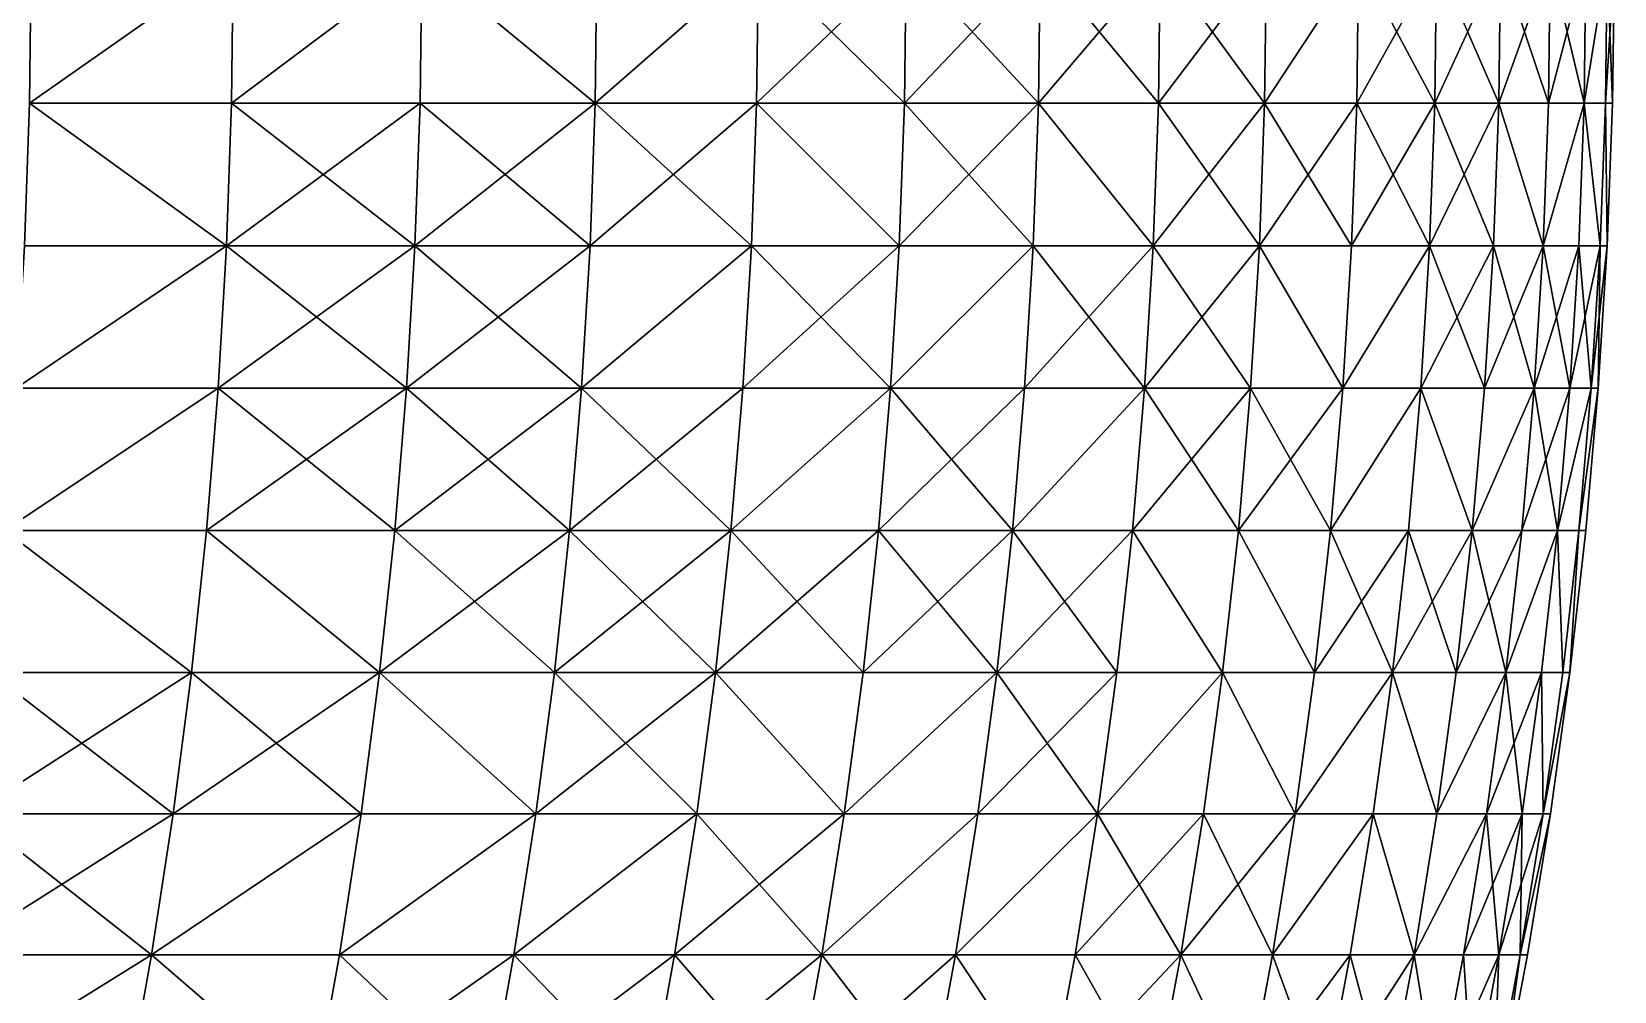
# Model space of a CAD drawing. Header units: millimetres. Extents: x -3250 to 8000, y -3250 to 3250.
# Drawn here: x 7778.9 to 8000, y -144 to -10 of the extents above; entities that cross this region are included whole.
import ezdxf

# ---------------------------------------------------------------- set-up
doc = ezdxf.new("R2010")
doc.units = ezdxf.units.MM
doc.header["$MEASUREMENT"] = 0
doc.layers.add('MESH_3D', color=2, linetype='CONTINUOUS')

msp = doc.modelspace()

# ---------------------------------------------------------------- linework, layer by layer
at = {"layer": 'MESH_3D'}
for points in [[(7778.56, -19.94, 2431), (7807.02, 0, 2505.54), (7806.78, -19.94, 2505.62)], [(7778.56, -19.94, 2431), (7778.8, 0, 2430.91), (7807.02, 0, 2505.54)], [(7807.02, 0, 24194.46), (7778.56, -19.94, 24269), (7806.78, -19.94, 24194.38)], [(7807.02, 0, 24194.46), (7778.8, 0, 24269.09), (7778.56, -19.94, 24269)], [(7806.78, -19.94, 2505.62), (7807.02, 0, 2505.54), (7833.37, 0, 2580.84)], [(7806.78, -19.94, 2505.62), (7833.37, 0, 2580.84), (7833.13, -19.94, 2580.92)], [(7833.37, 0, 24119.16), (7807.02, 0, 24194.46), (7806.78, -19.94, 24194.38)], [(7833.37, 0, 24119.16), (7806.78, -19.94, 24194.38), (7833.13, -19.94, 24119.08)], [(7833.13, -19.94, 2580.92), (7833.37, 0, 2580.84), (7857.6, -19.94, 2656.86)], [(7857.6, -19.94, 24043.14), (7833.37, 0, 24119.16), (7833.13, -19.94, 24119.08)], [(7857.6, -19.94, 2656.86), (7833.37, 0, 2580.84), (7857.83, 0, 2656.78)], [(7857.83, 0, 24043.22), (7833.37, 0, 24119.16), (7857.6, -19.94, 24043.14)], [(7857.6, -19.94, 2656.86), (7857.83, 0, 2656.78), (7880.4, 0, 2733.31)], [(7857.6, -19.94, 2656.86), (7880.4, 0, 2733.31), (7880.16, -19.94, 2733.38)], [(7880.4, 0, 23966.69), (7857.83, 0, 24043.22), (7857.6, -19.94, 24043.14)], [(7880.4, 0, 23966.69), (7857.6, -19.94, 24043.14), (7880.16, -19.94, 23966.62)], [(7880.16, -19.94, 2733.38), (7880.4, 0, 2733.31), (7901.05, 0, 2810.38)], [(7880.16, -19.94, 2733.38), (7901.05, 0, 2810.38), (7900.81, -19.94, 2810.44)], [(7900.81, -19.94, 23889.56), (7880.4, 0, 23966.69), (7880.16, -19.94, 23966.62)], [(7901.05, 0, 23889.62), (7880.4, 0, 23966.69), (7900.81, -19.94, 23889.56)], [(7900.81, -19.94, 2810.44), (7901.05, 0, 2810.38), (7919.53, -19.94, 2887.99)], [(7919.77, 0, 23812.07), (7900.81, -19.94, 23889.56), (7919.53, -19.94, 23812.01)], [(7919.77, 0, 23812.07), (7901.05, 0, 23889.62), (7900.81, -19.94, 23889.56)], [(7919.53, -19.94, 2887.99), (7901.05, 0, 2810.38), (7919.77, 0, 2887.93)], [(7919.53, -19.94, 2887.99), (7919.77, 0, 2887.93), (7936.31, -19.94, 2965.98)], [(7936.55, 0, 23734.07), (7919.77, 0, 23812.07), (7919.53, -19.94, 23812.01)], [(7936.55, 0, 23734.07), (7919.53, -19.94, 23812.01), (7936.31, -19.94, 23734.02)], [(7936.31, -19.94, 2965.98), (7919.77, 0, 2887.93), (7936.55, 0, 2965.93)], [(7936.31, -19.94, 2965.98), (7936.55, 0, 2965.93), (7951.14, -19.94, 3044.37)], [(7951.38, 0, 23655.67), (7936.55, 0, 23734.07), (7936.31, -19.94, 23734.02)], [(7951.38, 0, 23655.67), (7936.31, -19.94, 23734.02), (7951.14, -19.94, 23655.63)], [(7951.14, -19.94, 3044.37), (7936.55, 0, 2965.93), (7951.38, 0, 3044.33)], [(7951.14, -19.94, 3044.37), (7951.38, 0, 3044.33), (7964.26, 0, 3123.06)], [(7951.14, -19.94, 3044.37), (7964.26, 0, 3123.06), (7964.01, -19.94, 3123.1)], [(7964.26, 0, 23576.94), (7951.38, 0, 23655.67), (7951.14, -19.94, 23655.63)], [(7964.26, 0, 23576.94), (7951.14, -19.94, 23655.63), (7964.01, -19.94, 23576.9)], [(7964.01, -19.94, 3123.1), (7964.26, 0, 3123.06), (7974.92, -19.94, 3202.13)], [(7975.17, 0, 23497.9), (7964.01, -19.94, 23576.9), (7974.92, -19.94, 23497.87)], [(7975.17, 0, 23497.9), (7964.26, 0, 23576.94), (7964.01, -19.94, 23576.9)], [(7974.92, -19.94, 3202.13), (7964.26, 0, 3123.06), (7975.17, 0, 3202.1)], [(7974.92, -19.94, 3202.13), (7975.17, 0, 3202.1), (7984.1, 0, 3281.38)], [(7974.92, -19.94, 3202.13), (7984.1, 0, 3281.38), (7983.85, -19.94, 3281.41)], [(7983.85, -19.94, 23418.59), (7975.17, 0, 23497.9), (7974.92, -19.94, 23497.87)], [(7984.1, 0, 23418.62), (7975.17, 0, 23497.9), (7983.85, -19.94, 23418.59)], [(7983.85, -19.94, 3281.41), (7984.1, 0, 3281.38), (7990.8, -19.94, 3360.88)], [(7991.05, 0, 23339.14), (7983.85, -19.94, 23418.59), (7990.8, -19.94, 23339.12)], [(7991.05, 0, 23339.14), (7984.1, 0, 23418.62), (7983.85, -19.94, 23418.59)], [(7990.8, -19.94, 3360.88), (7984.1, 0, 3281.38), (7991.05, 0, 3360.86)], [(7990.8, -19.94, 3360.88), (7991.05, 0, 3360.86), (7995.77, -19.94, 3440.51)], [(7996.02, 0, 23259.51), (7990.8, -19.94, 23339.12), (7995.77, -19.94, 23259.49)], [(7996.02, 0, 23259.51), (7991.05, 0, 23339.14), (7990.8, -19.94, 23339.12)], [(7995.77, -19.94, 3440.51), (7991.05, 0, 3360.86), (7996.02, 0, 3440.49)], [(7995.77, -19.94, 3440.51), (7996.02, 0, 3440.49), (7999.01, 0, 3520.22)], [(7995.77, -19.94, 3440.51), (7999.01, 0, 3520.22), (7998.76, -19.94, 3520.23)], [(7999.01, 0, 23179.78), (7996.02, 0, 23259.51), (7995.77, -19.94, 23259.49)], [(7999.01, 0, 23179.78), (7995.77, -19.94, 23259.49), (7998.76, -19.94, 23179.77)], [(7998.76, -19.94, 3520.23), (7999.01, 0, 3520.22), (8000, 0, 3600)], [(7999.01, 0, 23179.78), (7998.76, -19.94, 23179.77), (7999.75, -19.94, 23100)], [(7999.01, 0, 23179.78), (7999.75, -19.94, 23100), (8000, 0, 23100)], [(7998.76, -19.94, 3520.23), (8000, 0, 3600), (7999.75, -19.94, 3600)], [(8000, 0, 23100), (7999.75, -19.94, 23100), (7999.75, -19.94, 3600)], [(8000, 0, 23100), (7999.75, -19.94, 3600), (8000, 0, 3600)], [(7778.56, -19.94, 2431), (7806.08, -39.88, 2505.88), (7777.87, -39.88, 2431.27)], [(7806.08, -39.88, 24194.12), (7778.56, -19.94, 24269), (7777.87, -39.88, 24268.73)], [(7778.56, -19.94, 2431), (7806.78, -19.94, 2505.62), (7806.08, -39.88, 2505.88)], [(7806.78, -19.94, 24194.38), (7778.56, -19.94, 24269), (7806.08, -39.88, 24194.12)], [(7806.78, -19.94, 2505.62), (7832.42, -39.88, 2581.16), (7806.08, -39.88, 2505.88)], [(7833.13, -19.94, 24119.08), (7806.78, -19.94, 24194.38), (7806.08, -39.88, 24194.12)], [(7833.13, -19.94, 24119.08), (7806.08, -39.88, 24194.12), (7832.42, -39.88, 24118.84)], [(7806.78, -19.94, 2505.62), (7833.13, -19.94, 2580.92), (7832.42, -39.88, 2581.16)], [(7832.42, -39.88, 2581.16), (7857.6, -19.94, 2656.86), (7856.88, -39.88, 2657.08)], [(7833.13, -19.94, 2580.92), (7857.6, -19.94, 2656.86), (7832.42, -39.88, 2581.16)], [(7856.88, -39.88, 24042.92), (7833.13, -19.94, 24119.08), (7832.42, -39.88, 24118.84)], [(7857.6, -19.94, 24043.14), (7833.13, -19.94, 24119.08), (7856.88, -39.88, 24042.92)], [(7857.6, -19.94, 2656.86), (7879.44, -39.88, 2733.58), (7856.88, -39.88, 2657.08)], [(7880.16, -19.94, 23966.62), (7857.6, -19.94, 24043.14), (7856.88, -39.88, 24042.92)], [(7880.16, -19.94, 23966.62), (7856.88, -39.88, 24042.92), (7879.44, -39.88, 23966.42)], [(7857.6, -19.94, 2656.86), (7880.16, -19.94, 2733.38), (7879.44, -39.88, 2733.58)], [(7880.16, -19.94, 2733.38), (7900.08, -39.88, 2810.62), (7879.44, -39.88, 2733.58)], [(7900.08, -39.88, 23889.38), (7880.16, -19.94, 23966.62), (7879.44, -39.88, 23966.42)], [(7880.16, -19.94, 2733.38), (7900.81, -19.94, 2810.44), (7900.08, -39.88, 2810.62)], [(7900.81, -19.94, 23889.56), (7880.16, -19.94, 23966.62), (7900.08, -39.88, 23889.38)], [(7900.81, -19.94, 2810.44), (7918.8, -39.88, 2888.15), (7900.08, -39.88, 2810.62)], [(7919.53, -19.94, 23812.01), (7900.81, -19.94, 23889.56), (7900.08, -39.88, 23889.38)], [(7919.53, -19.94, 23812.01), (7900.08, -39.88, 23889.38), (7918.8, -39.88, 23811.85)], [(7900.81, -19.94, 2810.44), (7919.53, -19.94, 2887.99), (7918.8, -39.88, 2888.15)], [(7919.53, -19.94, 2887.99), (7935.58, -39.88, 2966.13), (7918.8, -39.88, 2888.15)], [(7935.58, -39.88, 23733.87), (7919.53, -19.94, 23812.01), (7918.8, -39.88, 23811.85)], [(7919.53, -19.94, 2887.99), (7936.31, -19.94, 2965.98), (7935.58, -39.88, 2966.13)], [(7936.31, -19.94, 23734.02), (7919.53, -19.94, 23812.01), (7935.58, -39.88, 23733.87)], [(7936.31, -19.94, 2965.98), (7950.41, -39.88, 3044.5), (7935.58, -39.88, 2966.13)], [(7951.14, -19.94, 23655.63), (7935.58, -39.88, 23733.87), (7950.41, -39.88, 23655.5)], [(7951.14, -19.94, 23655.63), (7936.31, -19.94, 23734.02), (7935.58, -39.88, 23733.87)], [(7936.31, -19.94, 2965.98), (7951.14, -19.94, 3044.37), (7950.41, -39.88, 3044.5)], [(7951.14, -19.94, 3044.37), (7963.28, -39.88, 3123.21), (7950.41, -39.88, 3044.5)], [(7964.01, -19.94, 23576.9), (7950.41, -39.88, 23655.5), (7963.28, -39.88, 23576.79)], [(7964.01, -19.94, 23576.9), (7951.14, -19.94, 23655.63), (7950.41, -39.88, 23655.5)], [(7951.14, -19.94, 3044.37), (7964.01, -19.94, 3123.1), (7963.28, -39.88, 3123.21)], [(7964.01, -19.94, 3123.1), (7974.18, -39.88, 3202.22), (7963.28, -39.88, 3123.21)], [(7974.92, -19.94, 23497.87), (7964.01, -19.94, 23576.9), (7963.28, -39.88, 23576.79)], [(7974.92, -19.94, 23497.87), (7963.28, -39.88, 23576.79), (7974.18, -39.88, 23497.78)], [(7964.01, -19.94, 3123.1), (7974.92, -19.94, 3202.13), (7974.18, -39.88, 3202.22)], [(7974.92, -19.94, 3202.13), (7983.11, -39.88, 3281.48), (7974.18, -39.88, 3202.22)], [(7983.85, -19.94, 23418.59), (7974.92, -19.94, 23497.87), (7974.18, -39.88, 23497.78)], [(7983.85, -19.94, 23418.59), (7974.18, -39.88, 23497.78), (7983.11, -39.88, 23418.52)], [(7974.92, -19.94, 3202.13), (7983.85, -19.94, 3281.41), (7983.11, -39.88, 3281.48)], [(7983.85, -19.94, 3281.41), (7990.06, -39.88, 3360.94), (7983.11, -39.88, 3281.48)], [(7990.06, -39.88, 23339.06), (7983.85, -19.94, 23418.59), (7983.11, -39.88, 23418.52)], [(7983.85, -19.94, 3281.41), (7990.8, -19.94, 3360.88), (7990.06, -39.88, 3360.94)], [(7990.8, -19.94, 23339.12), (7983.85, -19.94, 23418.59), (7990.06, -39.88, 23339.06)], [(7990.06, -39.88, 3360.94), (7995.77, -19.94, 3440.51), (7995.03, -39.88, 3440.54)], [(7990.8, -19.94, 3360.88), (7995.77, -19.94, 3440.51), (7990.06, -39.88, 3360.94)], [(7995.77, -19.94, 23259.49), (7990.06, -39.88, 23339.06), (7995.03, -39.88, 23259.46)], [(7995.77, -19.94, 23259.49), (7990.8, -19.94, 23339.12), (7990.06, -39.88, 23339.06)], [(7995.77, -19.94, 3440.51), (7998.01, -39.88, 3520.25), (7995.03, -39.88, 3440.54)], [(7998.01, -39.88, 23179.75), (7995.77, -19.94, 23259.49), (7995.03, -39.88, 23259.46)], [(7995.77, -19.94, 3440.51), (7998.76, -19.94, 3520.23), (7998.01, -39.88, 3520.25)], [(7998.76, -19.94, 23179.77), (7995.77, -19.94, 23259.49), (7998.01, -39.88, 23179.75)], [(7998.76, -19.94, 3520.23), (7999.01, -39.88, 3600), (7998.01, -39.88, 3520.25)], [(7998.76, -19.94, 23179.77), (7998.01, -39.88, 23179.75), (7999.01, -39.88, 23100)], [(7998.76, -19.94, 3520.23), (7999.75, -19.94, 3600), (7999.01, -39.88, 3600)], [(7998.76, -19.94, 23179.77), (7999.01, -39.88, 23100), (7999.75, -19.94, 23100)], [(7999.75, -19.94, 23100), (7999.01, -39.88, 23100), (7999.01, -39.88, 3600)], [(7999.75, -19.94, 23100), (7999.01, -39.88, 3600), (7999.75, -19.94, 3600)], [(7776.71, -59.78, 2431.73), (7806.08, -39.88, 2505.88), (7804.91, -59.78, 2506.3)], [(7777.87, -39.88, 2431.27), (7806.08, -39.88, 2505.88), (7776.71, -59.78, 2431.73)], [(7806.08, -39.88, 24194.12), (7777.87, -39.88, 24268.73), (7776.71, -59.78, 24268.27)], [(7806.08, -39.88, 24194.12), (7776.71, -59.78, 24268.27), (7804.91, -59.78, 24193.7)], [(7806.08, -39.88, 2505.88), (7831.25, -59.78, 2581.56), (7804.91, -59.78, 2506.3)], [(7832.42, -39.88, 24118.84), (7804.91, -59.78, 24193.7), (7831.25, -59.78, 24118.44)], [(7832.42, -39.88, 24118.84), (7806.08, -39.88, 24194.12), (7804.91, -59.78, 24193.7)], [(7806.08, -39.88, 2505.88), (7832.42, -39.88, 2581.16), (7831.25, -59.78, 2581.56)], [(7832.42, -39.88, 2581.16), (7855.7, -59.78, 2657.44), (7831.25, -59.78, 2581.56)], [(7856.88, -39.88, 24042.92), (7832.42, -39.88, 24118.84), (7831.25, -59.78, 24118.44)], [(7856.88, -39.88, 24042.92), (7831.25, -59.78, 24118.44), (7855.7, -59.78, 24042.56)], [(7832.42, -39.88, 2581.16), (7856.88, -39.88, 2657.08), (7855.7, -59.78, 2657.44)], [(7855.7, -59.78, 2657.44), (7879.44, -39.88, 2733.58), (7878.24, -59.78, 2733.92)], [(7856.88, -39.88, 2657.08), (7879.44, -39.88, 2733.58), (7855.7, -59.78, 2657.44)], [(7879.44, -39.88, 23966.42), (7855.7, -59.78, 24042.56), (7878.24, -59.78, 23966.08)], [(7879.44, -39.88, 23966.42), (7856.88, -39.88, 24042.92), (7855.7, -59.78, 24042.56)], [(7879.44, -39.88, 2733.58), (7898.88, -59.78, 2810.93), (7878.24, -59.78, 2733.92)], [(7900.08, -39.88, 23889.38), (7878.24, -59.78, 23966.08), (7898.88, -59.78, 23889.07)], [(7900.08, -39.88, 23889.38), (7879.44, -39.88, 23966.42), (7878.24, -59.78, 23966.08)], [(7879.44, -39.88, 2733.58), (7900.08, -39.88, 2810.62), (7898.88, -59.78, 2810.93)], [(7898.88, -59.78, 2810.93), (7918.8, -39.88, 2888.15), (7917.59, -59.78, 2888.43)], [(7900.08, -39.88, 2810.62), (7918.8, -39.88, 2888.15), (7898.88, -59.78, 2810.93)], [(7918.8, -39.88, 23811.85), (7900.08, -39.88, 23889.38), (7898.88, -59.78, 23889.07)], [(7918.8, -39.88, 23811.85), (7898.88, -59.78, 23889.07), (7917.59, -59.78, 23811.57)], [(7917.59, -59.78, 2888.43), (7935.58, -39.88, 2966.13), (7934.36, -59.78, 2966.38)], [(7918.8, -39.88, 2888.15), (7935.58, -39.88, 2966.13), (7917.59, -59.78, 2888.43)], [(7934.36, -59.78, 23733.62), (7918.8, -39.88, 23811.85), (7917.59, -59.78, 23811.57)], [(7935.58, -39.88, 23733.87), (7918.8, -39.88, 23811.85), (7934.36, -59.78, 23733.62)], [(7934.36, -59.78, 2966.38), (7950.41, -39.88, 3044.5), (7949.18, -59.78, 3044.71)], [(7935.58, -39.88, 2966.13), (7950.41, -39.88, 3044.5), (7934.36, -59.78, 2966.38)], [(7949.18, -59.78, 23655.29), (7935.58, -39.88, 23733.87), (7934.36, -59.78, 23733.62)], [(7950.41, -39.88, 23655.5), (7935.58, -39.88, 23733.87), (7949.18, -59.78, 23655.29)], [(7950.41, -39.88, 3044.5), (7962.05, -59.78, 3123.4), (7949.18, -59.78, 3044.71)], [(7962.05, -59.78, 23576.6), (7950.41, -39.88, 23655.5), (7949.18, -59.78, 23655.29)], [(7950.41, -39.88, 3044.5), (7963.28, -39.88, 3123.21), (7962.05, -59.78, 3123.4)], [(7963.28, -39.88, 23576.79), (7950.41, -39.88, 23655.5), (7962.05, -59.78, 23576.6)], [(7962.05, -59.78, 3123.4), (7974.18, -39.88, 3202.22), (7972.95, -59.78, 3202.38)], [(7963.28, -39.88, 3123.21), (7974.18, -39.88, 3202.22), (7962.05, -59.78, 3123.4)], [(7974.18, -39.88, 23497.78), (7963.28, -39.88, 23576.79), (7962.05, -59.78, 23576.6)], [(7974.18, -39.88, 23497.78), (7962.05, -59.78, 23576.6), (7972.95, -59.78, 23497.62)], [(7974.18, -39.88, 3202.22), (7981.87, -59.78, 3281.61), (7972.95, -59.78, 3202.38)], [(7983.11, -39.88, 23418.52), (7972.95, -59.78, 23497.62), (7981.87, -59.78, 23418.39)], [(7983.11, -39.88, 23418.52), (7974.18, -39.88, 23497.78), (7972.95, -59.78, 23497.62)], [(7974.18, -39.88, 3202.22), (7983.11, -39.88, 3281.48), (7981.87, -59.78, 3281.61)], [(7981.87, -59.78, 3281.61), (7990.06, -39.88, 3360.94), (7988.82, -59.78, 3361.03)], [(7983.11, -39.88, 3281.48), (7990.06, -39.88, 3360.94), (7981.87, -59.78, 3281.61)], [(7988.82, -59.78, 23338.97), (7983.11, -39.88, 23418.52), (7981.87, -59.78, 23418.39)], [(7990.06, -39.88, 23339.06), (7983.11, -39.88, 23418.52), (7988.82, -59.78, 23338.97)], [(7990.06, -39.88, 3360.94), (7993.79, -59.78, 3440.6), (7988.82, -59.78, 3361.03)], [(7995.03, -39.88, 23259.46), (7988.82, -59.78, 23338.97), (7993.79, -59.78, 23259.4)], [(7995.03, -39.88, 23259.46), (7990.06, -39.88, 23339.06), (7988.82, -59.78, 23338.97)], [(7990.06, -39.88, 3360.94), (7995.03, -39.88, 3440.54), (7993.79, -59.78, 3440.6)], [(7995.03, -39.88, 3440.54), (7996.77, -59.78, 3520.28), (7993.79, -59.78, 3440.6)], [(7998.01, -39.88, 23179.75), (7995.03, -39.88, 23259.46), (7993.79, -59.78, 23259.4)], [(7998.01, -39.88, 23179.75), (7993.79, -59.78, 23259.4), (7996.77, -59.78, 23179.72)], [(7995.03, -39.88, 3440.54), (7998.01, -39.88, 3520.25), (7996.77, -59.78, 3520.28)], [(7996.77, -59.78, 3520.28), (7999.01, -39.88, 3600), (7997.76, -59.78, 3600)], [(7998.01, -39.88, 3520.25), (7999.01, -39.88, 3600), (7996.77, -59.78, 3520.28)], [(7998.01, -39.88, 23179.75), (7996.77, -59.78, 23179.72), (7997.76, -59.78, 23100)], [(7999.01, -39.88, 23100), (7997.76, -59.78, 3600), (7999.01, -39.88, 3600)], [(7999.01, -39.88, 23100), (7997.76, -59.78, 23100), (7997.76, -59.78, 3600)], [(7998.01, -39.88, 23179.75), (7997.76, -59.78, 23100), (7999.01, -39.88, 23100)], [(7775.1, -79.65, 2432.36), (7804.91, -59.78, 2506.3), (7803.28, -79.65, 2506.9)], [(7776.71, -59.78, 2431.73), (7804.91, -59.78, 2506.3), (7775.1, -79.65, 2432.36)], [(7804.91, -59.78, 24193.7), (7776.71, -59.78, 24268.27), (7775.1, -79.65, 24267.64)], [(7804.91, -59.78, 24193.7), (7775.1, -79.65, 24267.64), (7803.28, -79.65, 24193.1)], [(7804.91, -59.78, 2506.3), (7829.6, -79.65, 2582.11), (7803.28, -79.65, 2506.9)], [(7831.25, -59.78, 24118.44), (7804.91, -59.78, 24193.7), (7803.28, -79.65, 24193.1)], [(7831.25, -59.78, 24118.44), (7803.28, -79.65, 24193.1), (7829.6, -79.65, 24117.89)], [(7804.91, -59.78, 2506.3), (7831.25, -59.78, 2581.56), (7829.6, -79.65, 2582.11)], [(7829.6, -79.65, 2582.11), (7855.7, -59.78, 2657.44), (7854.03, -79.65, 2657.96)], [(7831.25, -59.78, 2581.56), (7855.7, -59.78, 2657.44), (7829.6, -79.65, 2582.11)], [(7854.03, -79.65, 24042.04), (7831.25, -59.78, 24118.44), (7829.6, -79.65, 24117.89)], [(7855.7, -59.78, 24042.56), (7831.25, -59.78, 24118.44), (7854.03, -79.65, 24042.04)], [(7855.7, -59.78, 2657.44), (7876.57, -79.65, 2734.39), (7854.03, -79.65, 2657.96)], [(7878.24, -59.78, 23966.08), (7854.03, -79.65, 24042.04), (7876.57, -79.65, 23965.61)], [(7878.24, -59.78, 23966.08), (7855.7, -59.78, 24042.56), (7854.03, -79.65, 24042.04)], [(7855.7, -59.78, 2657.44), (7878.24, -59.78, 2733.92), (7876.57, -79.65, 2734.39)], [(7876.57, -79.65, 2734.39), (7898.88, -59.78, 2810.93), (7897.19, -79.65, 2811.36)], [(7878.24, -59.78, 2733.92), (7898.88, -59.78, 2810.93), (7876.57, -79.65, 2734.39)], [(7898.88, -59.78, 23889.07), (7876.57, -79.65, 23965.61), (7897.19, -79.65, 23888.64)], [(7898.88, -59.78, 23889.07), (7878.24, -59.78, 23966.08), (7876.57, -79.65, 23965.61)], [(7898.88, -59.78, 2810.93), (7915.89, -79.65, 2888.82), (7897.19, -79.65, 2811.36)], [(7917.59, -59.78, 23811.57), (7897.19, -79.65, 23888.64), (7915.89, -79.65, 23811.18)], [(7917.59, -59.78, 23811.57), (7898.88, -59.78, 23889.07), (7897.19, -79.65, 23888.64)], [(7898.88, -59.78, 2810.93), (7917.59, -59.78, 2888.43), (7915.89, -79.65, 2888.82)], [(7915.89, -79.65, 2888.82), (7934.36, -59.78, 2966.38), (7932.66, -79.65, 2966.72)], [(7917.59, -59.78, 2888.43), (7934.36, -59.78, 2966.38), (7915.89, -79.65, 2888.82)], [(7934.36, -59.78, 23733.62), (7915.89, -79.65, 23811.18), (7932.66, -79.65, 23733.28)], [(7934.36, -59.78, 23733.62), (7917.59, -59.78, 23811.57), (7915.89, -79.65, 23811.18)], [(7934.36, -59.78, 2966.38), (7947.47, -79.65, 3045.02), (7932.66, -79.65, 2966.72)], [(7949.18, -59.78, 23655.29), (7934.36, -59.78, 23733.62), (7932.66, -79.65, 23733.28)], [(7949.18, -59.78, 23655.29), (7932.66, -79.65, 23733.28), (7947.47, -79.65, 23654.98)], [(7934.36, -59.78, 2966.38), (7949.18, -59.78, 3044.71), (7947.47, -79.65, 3045.02)], [(7949.18, -59.78, 3044.71), (7960.33, -79.65, 3123.66), (7947.47, -79.65, 3045.02)], [(7962.05, -59.78, 23576.6), (7947.47, -79.65, 23654.98), (7960.33, -79.65, 23576.34)], [(7962.05, -59.78, 23576.6), (7949.18, -59.78, 23655.29), (7947.47, -79.65, 23654.98)], [(7949.18, -59.78, 3044.71), (7962.05, -59.78, 3123.4), (7960.33, -79.65, 3123.66)], [(7960.33, -79.65, 3123.66), (7972.95, -59.78, 3202.38), (7971.22, -79.65, 3202.59)], [(7962.05, -59.78, 3123.4), (7972.95, -59.78, 3202.38), (7960.33, -79.65, 3123.66)], [(7972.95, -59.78, 23497.62), (7962.05, -59.78, 23576.6), (7960.33, -79.65, 23576.34)], [(7972.95, -59.78, 23497.62), (7960.33, -79.65, 23576.34), (7971.22, -79.65, 23497.41)], [(7972.95, -59.78, 3202.38), (7980.14, -79.65, 3281.78), (7971.22, -79.65, 3202.59)], [(7980.14, -79.65, 23418.22), (7972.95, -59.78, 23497.62), (7971.22, -79.65, 23497.41)], [(7972.95, -59.78, 3202.38), (7981.87, -59.78, 3281.61), (7980.14, -79.65, 3281.78)], [(7981.87, -59.78, 23418.39), (7972.95, -59.78, 23497.62), (7980.14, -79.65, 23418.22)], [(7980.14, -79.65, 3281.78), (7988.82, -59.78, 3361.03), (7987.09, -79.65, 3361.16)], [(7981.87, -59.78, 3281.61), (7988.82, -59.78, 3361.03), (7980.14, -79.65, 3281.78)], [(7988.82, -59.78, 23338.97), (7981.87, -59.78, 23418.39), (7980.14, -79.65, 23418.22)], [(7988.82, -59.78, 23338.97), (7980.14, -79.65, 23418.22), (7987.09, -79.65, 23338.84)], [(7988.82, -59.78, 3361.03), (7992.05, -79.65, 3440.69), (7987.09, -79.65, 3361.16)], [(7993.79, -59.78, 23259.4), (7987.09, -79.65, 23338.84), (7992.05, -79.65, 23259.31)], [(7993.79, -59.78, 23259.4), (7988.82, -59.78, 23338.97), (7987.09, -79.65, 23338.84)], [(7988.82, -59.78, 3361.03), (7993.79, -59.78, 3440.6), (7992.05, -79.65, 3440.69)], [(7992.05, -79.65, 3440.69), (7996.77, -59.78, 3520.28), (7995.03, -79.65, 3520.32)], [(7993.79, -59.78, 3440.6), (7996.77, -59.78, 3520.28), (7992.05, -79.65, 3440.69)], [(7996.77, -59.78, 23179.72), (7992.05, -79.65, 23259.31), (7995.03, -79.65, 23179.68)], [(7996.77, -59.78, 23179.72), (7993.79, -59.78, 23259.4), (7992.05, -79.65, 23259.31)], [(7995.03, -79.65, 3520.32), (7997.76, -59.78, 3600), (7996.02, -79.65, 3600)], [(7996.77, -59.78, 3520.28), (7997.76, -59.78, 3600), (7995.03, -79.65, 3520.32)], [(7995.03, -79.65, 23179.68), (7996.02, -79.65, 23100), (7997.76, -59.78, 23100)], [(7996.77, -59.78, 23179.72), (7995.03, -79.65, 23179.68), (7997.76, -59.78, 23100)], [(7997.76, -59.78, 23100), (7996.02, -79.65, 3600), (7997.76, -59.78, 3600)], [(7997.76, -59.78, 23100), (7996.02, -79.65, 23100), (7996.02, -79.65, 3600)], [(7775.1, -79.65, 2432.36), (7801.18, -99.47, 2507.66), (7773.02, -99.47, 2433.18)], [(7801.18, -99.47, 24192.34), (7775.1, -79.65, 24267.64), (7773.02, -99.47, 24266.82)], [(7775.1, -79.65, 2432.36), (7803.28, -79.65, 2506.9), (7801.18, -99.47, 2507.66)], [(7803.28, -79.65, 24193.1), (7775.1, -79.65, 24267.64), (7801.18, -99.47, 24192.34)], [(7803.28, -79.65, 2506.9), (7827.48, -99.47, 2582.82), (7801.18, -99.47, 2507.66)], [(7827.48, -99.47, 24117.18), (7803.28, -79.65, 24193.1), (7801.18, -99.47, 24192.34)], [(7803.28, -79.65, 2506.9), (7829.6, -79.65, 2582.11), (7827.48, -99.47, 2582.82)], [(7829.6, -79.65, 24117.89), (7803.28, -79.65, 24193.1), (7827.48, -99.47, 24117.18)], [(7829.6, -79.65, 2582.11), (7851.9, -99.47, 2658.61), (7827.48, -99.47, 2582.82)], [(7854.03, -79.65, 24042.04), (7827.48, -99.47, 24117.18), (7851.9, -99.47, 24041.39)], [(7854.03, -79.65, 24042.04), (7829.6, -79.65, 24117.89), (7827.48, -99.47, 24117.18)], [(7829.6, -79.65, 2582.11), (7854.03, -79.65, 2657.96), (7851.9, -99.47, 2658.61)], [(7854.03, -79.65, 2657.96), (7874.42, -99.47, 2734.99), (7851.9, -99.47, 2658.61)], [(7876.57, -79.65, 23965.61), (7854.03, -79.65, 24042.04), (7851.9, -99.47, 24041.39)], [(7876.57, -79.65, 23965.61), (7851.9, -99.47, 24041.39), (7874.42, -99.47, 23965.01)], [(7854.03, -79.65, 2657.96), (7876.57, -79.65, 2734.39), (7874.42, -99.47, 2734.99)], [(7876.57, -79.65, 2734.39), (7895.03, -99.47, 2811.91), (7874.42, -99.47, 2734.99)], [(7897.19, -79.65, 23888.64), (7876.57, -79.65, 23965.61), (7874.42, -99.47, 23965.01)], [(7897.19, -79.65, 23888.64), (7874.42, -99.47, 23965.01), (7895.03, -99.47, 23888.09)], [(7876.57, -79.65, 2734.39), (7897.19, -79.65, 2811.36), (7895.03, -99.47, 2811.91)], [(7897.19, -79.65, 2811.36), (7913.72, -99.47, 2889.31), (7895.03, -99.47, 2811.91)], [(7915.89, -79.65, 23811.18), (7895.03, -99.47, 23888.09), (7913.72, -99.47, 23810.69)], [(7915.89, -79.65, 23811.18), (7897.19, -79.65, 23888.64), (7895.03, -99.47, 23888.09)], [(7897.19, -79.65, 2811.36), (7915.89, -79.65, 2888.82), (7913.72, -99.47, 2889.31)], [(7915.89, -79.65, 2888.82), (7930.47, -99.47, 2967.16), (7913.72, -99.47, 2889.31)], [(7932.66, -79.65, 23733.28), (7915.89, -79.65, 23811.18), (7913.72, -99.47, 23810.69)], [(7932.66, -79.65, 23733.28), (7913.72, -99.47, 23810.69), (7930.47, -99.47, 23732.84)], [(7915.89, -79.65, 2888.82), (7932.66, -79.65, 2966.72), (7930.47, -99.47, 2967.16)], [(7932.66, -79.65, 2966.72), (7945.27, -99.47, 3045.4), (7930.47, -99.47, 2967.16)], [(7945.27, -99.47, 23654.6), (7932.66, -79.65, 23733.28), (7930.47, -99.47, 23732.84)], [(7932.66, -79.65, 2966.72), (7947.47, -79.65, 3045.02), (7945.27, -99.47, 3045.4)], [(7947.47, -79.65, 23654.98), (7932.66, -79.65, 23733.28), (7945.27, -99.47, 23654.6)], [(7947.47, -79.65, 3045.02), (7958.12, -99.47, 3123.99), (7945.27, -99.47, 3045.4)], [(7958.12, -99.47, 23576.01), (7947.47, -79.65, 23654.98), (7945.27, -99.47, 23654.6)], [(7947.47, -79.65, 3045.02), (7960.33, -79.65, 3123.66), (7958.12, -99.47, 3123.99)], [(7960.33, -79.65, 23576.34), (7947.47, -79.65, 23654.98), (7958.12, -99.47, 23576.01)], [(7960.33, -79.65, 3123.66), (7969.01, -99.47, 3202.87), (7958.12, -99.47, 3123.99)], [(7971.22, -79.65, 23497.41), (7960.33, -79.65, 23576.34), (7958.12, -99.47, 23576.01)], [(7971.22, -79.65, 23497.41), (7958.12, -99.47, 23576.01), (7969.01, -99.47, 23497.13)], [(7960.33, -79.65, 3123.66), (7971.22, -79.65, 3202.59), (7969.01, -99.47, 3202.87)], [(7971.22, -79.65, 3202.59), (7977.92, -99.47, 3282), (7969.01, -99.47, 3202.87)], [(7980.14, -79.65, 23418.22), (7969.01, -99.47, 23497.13), (7977.92, -99.47, 23418)], [(7980.14, -79.65, 23418.22), (7971.22, -79.65, 23497.41), (7969.01, -99.47, 23497.13)], [(7971.22, -79.65, 3202.59), (7980.14, -79.65, 3281.78), (7977.92, -99.47, 3282)], [(7980.14, -79.65, 3281.78), (7984.86, -99.47, 3361.33), (7977.92, -99.47, 3282)], [(7987.09, -79.65, 23338.84), (7980.14, -79.65, 23418.22), (7977.92, -99.47, 23418)], [(7987.09, -79.65, 23338.84), (7977.92, -99.47, 23418), (7984.86, -99.47, 23338.67)], [(7980.14, -79.65, 3281.78), (7987.09, -79.65, 3361.16), (7984.86, -99.47, 3361.33)], [(7984.86, -99.47, 3361.33), (7992.05, -79.65, 3440.69), (7989.82, -99.47, 3440.8)], [(7987.09, -79.65, 3361.16), (7992.05, -79.65, 3440.69), (7984.86, -99.47, 3361.33)], [(7992.05, -79.65, 23259.31), (7987.09, -79.65, 23338.84), (7984.86, -99.47, 23338.67)], [(7992.05, -79.65, 23259.31), (7984.86, -99.47, 23338.67), (7989.82, -99.47, 23259.2)], [(7992.05, -79.65, 3440.69), (7992.8, -99.47, 3520.38), (7989.82, -99.47, 3440.8)], [(7992.8, -99.47, 23179.62), (7992.05, -79.65, 23259.31), (7989.82, -99.47, 23259.2)], [(7992.05, -79.65, 3440.69), (7995.03, -79.65, 3520.32), (7992.8, -99.47, 3520.38)], [(7995.03, -79.65, 23179.68), (7992.05, -79.65, 23259.31), (7992.8, -99.47, 23179.62)], [(7995.03, -79.65, 3520.32), (7993.79, -99.47, 3600), (7992.8, -99.47, 3520.38)], [(7995.03, -79.65, 23179.68), (7992.8, -99.47, 23179.62), (7993.79, -99.47, 23100)], [(7995.03, -79.65, 3520.32), (7996.02, -79.65, 3600), (7993.79, -99.47, 3600)], [(7996.02, -79.65, 23100), (7993.79, -99.47, 3600), (7996.02, -79.65, 3600)], [(7996.02, -79.65, 23100), (7993.79, -99.47, 23100), (7993.79, -99.47, 3600)], [(7995.03, -79.65, 23179.68), (7993.79, -99.47, 23100), (7996.02, -79.65, 23100)], [(7773.02, -99.47, 2433.18), (7798.62, -119.23, 2508.59), (7770.48, -119.23, 2434.17)], [(7801.18, -99.47, 24192.34), (7770.48, -119.23, 24265.83), (7798.62, -119.23, 24191.41)], [(7801.18, -99.47, 24192.34), (7773.02, -99.47, 24266.82), (7770.48, -119.23, 24265.83)], [(7773.02, -99.47, 2433.18), (7801.18, -99.47, 2507.66), (7798.62, -119.23, 2508.59)], [(7801.18, -99.47, 2507.66), (7824.9, -119.23, 2583.69), (7798.62, -119.23, 2508.59)], [(7827.48, -99.47, 24117.18), (7801.18, -99.47, 24192.34), (7798.62, -119.23, 24191.41)], [(7827.48, -99.47, 24117.18), (7798.62, -119.23, 24191.41), (7824.9, -119.23, 24116.31)], [(7801.18, -99.47, 2507.66), (7827.48, -99.47, 2582.82), (7824.9, -119.23, 2583.69)], [(7827.48, -99.47, 2582.82), (7849.29, -119.23, 2659.42), (7824.9, -119.23, 2583.69)], [(7849.29, -119.23, 24040.58), (7827.48, -99.47, 24117.18), (7824.9, -119.23, 24116.31)], [(7827.48, -99.47, 2582.82), (7851.9, -99.47, 2658.61), (7849.29, -119.23, 2659.42)], [(7851.9, -99.47, 24041.39), (7827.48, -99.47, 24117.18), (7849.29, -119.23, 24040.58)], [(7851.9, -99.47, 2658.61), (7871.8, -119.23, 2735.73), (7849.29, -119.23, 2659.42)], [(7874.42, -99.47, 23965.01), (7849.29, -119.23, 24040.58), (7871.8, -119.23, 23964.27)], [(7874.42, -99.47, 23965.01), (7851.9, -99.47, 24041.39), (7849.29, -119.23, 24040.58)], [(7851.9, -99.47, 2658.61), (7874.42, -99.47, 2734.99), (7871.8, -119.23, 2735.73)], [(7874.42, -99.47, 2734.99), (7892.39, -119.23, 2812.58), (7871.8, -119.23, 2735.73)], [(7892.39, -119.23, 23887.42), (7874.42, -99.47, 23965.01), (7871.8, -119.23, 23964.27)], [(7874.42, -99.47, 2734.99), (7895.03, -99.47, 2811.91), (7892.39, -119.23, 2812.58)], [(7895.03, -99.47, 23888.09), (7874.42, -99.47, 23965.01), (7892.39, -119.23, 23887.42)], [(7892.39, -119.23, 2812.58), (7913.72, -99.47, 2889.31), (7911.06, -119.23, 2889.92)], [(7895.03, -99.47, 2811.91), (7913.72, -99.47, 2889.31), (7892.39, -119.23, 2812.58)], [(7913.72, -99.47, 23810.69), (7895.03, -99.47, 23888.09), (7892.39, -119.23, 23887.42)], [(7913.72, -99.47, 23810.69), (7892.39, -119.23, 23887.42), (7911.06, -119.23, 23810.08)], [(7911.06, -119.23, 2889.92), (7930.47, -99.47, 2967.16), (7927.79, -119.23, 2967.7)], [(7913.72, -99.47, 2889.31), (7930.47, -99.47, 2967.16), (7911.06, -119.23, 2889.92)], [(7927.79, -119.23, 23732.3), (7913.72, -99.47, 23810.69), (7911.06, -119.23, 23810.08)], [(7930.47, -99.47, 23732.84), (7913.72, -99.47, 23810.69), (7927.79, -119.23, 23732.3)], [(7927.79, -119.23, 2967.7), (7945.27, -99.47, 3045.4), (7942.59, -119.23, 3045.88)], [(7930.47, -99.47, 2967.16), (7945.27, -99.47, 3045.4), (7927.79, -119.23, 2967.7)], [(7945.27, -99.47, 23654.6), (7930.47, -99.47, 23732.84), (7927.79, -119.23, 23732.3)], [(7945.27, -99.47, 23654.6), (7927.79, -119.23, 23732.3), (7942.59, -119.23, 23654.12)], [(7945.27, -99.47, 3045.4), (7955.42, -119.23, 3124.4), (7942.59, -119.23, 3045.88)], [(7955.42, -119.23, 23575.6), (7945.27, -99.47, 23654.6), (7942.59, -119.23, 23654.12)], [(7945.27, -99.47, 3045.4), (7958.12, -99.47, 3123.99), (7955.42, -119.23, 3124.4)], [(7958.12, -99.47, 23576.01), (7945.27, -99.47, 23654.6), (7955.42, -119.23, 23575.6)], [(7955.42, -119.23, 3124.4), (7969.01, -99.47, 3202.87), (7966.3, -119.23, 3203.21)], [(7958.12, -99.47, 3123.99), (7969.01, -99.47, 3202.87), (7955.42, -119.23, 3124.4)], [(7969.01, -99.47, 23497.13), (7955.42, -119.23, 23575.6), (7966.3, -119.23, 23496.79)], [(7969.01, -99.47, 23497.13), (7958.12, -99.47, 23576.01), (7955.42, -119.23, 23575.6)], [(7969.01, -99.47, 3202.87), (7975.21, -119.23, 3282.27), (7966.3, -119.23, 3203.21)], [(7975.21, -119.23, 23417.73), (7969.01, -99.47, 23497.13), (7966.3, -119.23, 23496.79)], [(7969.01, -99.47, 3202.87), (7977.92, -99.47, 3282), (7975.21, -119.23, 3282.27)], [(7977.92, -99.47, 23418), (7969.01, -99.47, 23497.13), (7975.21, -119.23, 23417.73)], [(7975.21, -119.23, 3282.27), (7984.86, -99.47, 3361.33), (7982.14, -119.23, 3361.53)], [(7977.92, -99.47, 3282), (7984.86, -99.47, 3361.33), (7975.21, -119.23, 3282.27)], [(7984.86, -99.47, 23338.67), (7975.21, -119.23, 23417.73), (7982.14, -119.23, 23338.47)], [(7984.86, -99.47, 23338.67), (7977.92, -99.47, 23418), (7975.21, -119.23, 23417.73)], [(7984.86, -99.47, 3361.33), (7987.1, -119.23, 3440.94), (7982.14, -119.23, 3361.53)], [(7989.82, -99.47, 23259.2), (7984.86, -99.47, 23338.67), (7982.14, -119.23, 23338.47)], [(7989.82, -99.47, 23259.2), (7982.14, -119.23, 23338.47), (7987.1, -119.23, 23259.06)], [(7984.86, -99.47, 3361.33), (7989.82, -99.47, 3440.8), (7987.1, -119.23, 3440.94)], [(7989.82, -99.47, 3440.8), (7990.07, -119.23, 3520.44), (7987.1, -119.23, 3440.94)], [(7990.07, -119.23, 23179.56), (7989.82, -99.47, 23259.2), (7987.1, -119.23, 23259.06)], [(7989.82, -99.47, 3440.8), (7992.8, -99.47, 3520.38), (7990.07, -119.23, 3520.44)], [(7992.8, -99.47, 23179.62), (7989.82, -99.47, 23259.2), (7990.07, -119.23, 23179.56)], [(7990.07, -119.23, 3520.44), (7993.79, -99.47, 3600), (7991.06, -119.23, 3600)], [(7992.8, -99.47, 3520.38), (7993.79, -99.47, 3600), (7990.07, -119.23, 3520.44)], [(7990.07, -119.23, 23179.56), (7991.06, -119.23, 23100), (7993.79, -99.47, 23100)], [(7992.8, -99.47, 23179.62), (7990.07, -119.23, 23179.56), (7993.79, -99.47, 23100)], [(7993.79, -99.47, 23100), (7991.06, -119.23, 3600), (7993.79, -99.47, 3600)], [(7993.79, -99.47, 23100), (7991.06, -119.23, 23100), (7991.06, -119.23, 3600)], [(7770.48, -119.23, 2434.17), (7795.6, -138.92, 2509.69), (7767.48, -138.92, 2435.35)], [(7798.62, -119.23, 24191.41), (7770.48, -119.23, 24265.83), (7767.48, -138.92, 24264.65)], [(7798.62, -119.23, 24191.41), (7767.48, -138.92, 24264.65), (7795.6, -138.92, 24190.31)], [(7770.48, -119.23, 2434.17), (7798.62, -119.23, 2508.59), (7795.6, -138.92, 2509.69)], [(7795.6, -138.92, 2509.69), (7824.9, -119.23, 2583.69), (7821.85, -138.92, 2584.71)], [(7798.62, -119.23, 2508.59), (7824.9, -119.23, 2583.69), (7795.6, -138.92, 2509.69)], [(7824.9, -119.23, 24116.31), (7798.62, -119.23, 24191.41), (7795.6, -138.92, 24190.31)], [(7824.9, -119.23, 24116.31), (7795.6, -138.92, 24190.31), (7821.85, -138.92, 24115.29)], [(7821.85, -138.92, 2584.71), (7849.29, -119.23, 2659.42), (7846.22, -138.92, 2660.37)], [(7824.9, -119.23, 2583.69), (7849.29, -119.23, 2659.42), (7821.85, -138.92, 2584.71)], [(7849.29, -119.23, 24040.58), (7824.9, -119.23, 24116.31), (7821.85, -138.92, 24115.29)], [(7849.29, -119.23, 24040.58), (7821.85, -138.92, 24115.29), (7846.22, -138.92, 24039.63)], [(7846.22, -138.92, 2660.37), (7871.8, -119.23, 2735.73), (7868.7, -138.92, 2736.6)], [(7849.29, -119.23, 2659.42), (7871.8, -119.23, 2735.73), (7846.22, -138.92, 2660.37)], [(7871.8, -119.23, 23964.27), (7849.29, -119.23, 24040.58), (7846.22, -138.92, 24039.63)], [(7871.8, -119.23, 23964.27), (7846.22, -138.92, 24039.63), (7868.7, -138.92, 23963.4)], [(7871.8, -119.23, 2735.73), (7889.27, -138.92, 2813.38), (7868.7, -138.92, 2736.6)], [(7892.39, -119.23, 23887.42), (7871.8, -119.23, 23964.27), (7868.7, -138.92, 23963.4)], [(7892.39, -119.23, 23887.42), (7868.7, -138.92, 23963.4), (7889.27, -138.92, 23886.62)], [(7871.8, -119.23, 2735.73), (7892.39, -119.23, 2812.58), (7889.27, -138.92, 2813.38)], [(7889.27, -138.92, 2813.38), (7911.06, -119.23, 2889.92), (7907.92, -138.92, 2890.64)], [(7892.39, -119.23, 2812.58), (7911.06, -119.23, 2889.92), (7889.27, -138.92, 2813.38)], [(7911.06, -119.23, 23810.08), (7892.39, -119.23, 23887.42), (7889.27, -138.92, 23886.62)], [(7911.06, -119.23, 23810.08), (7889.27, -138.92, 23886.62), (7907.92, -138.92, 23809.36)], [(7907.92, -138.92, 2890.64), (7927.79, -119.23, 2967.7), (7924.64, -138.92, 2968.34)], [(7911.06, -119.23, 2889.92), (7927.79, -119.23, 2967.7), (7907.92, -138.92, 2890.64)], [(7927.79, -119.23, 23732.3), (7907.92, -138.92, 23809.36), (7924.64, -138.92, 23731.66)], [(7927.79, -119.23, 23732.3), (7911.06, -119.23, 23810.08), (7907.92, -138.92, 23809.36)], [(7927.79, -119.23, 2967.7), (7939.42, -138.92, 3046.44), (7924.64, -138.92, 2968.34)], [(7942.59, -119.23, 23654.12), (7924.64, -138.92, 23731.66), (7939.42, -138.92, 23653.56)], [(7942.59, -119.23, 23654.12), (7927.79, -119.23, 23732.3), (7924.64, -138.92, 23731.66)], [(7927.79, -119.23, 2967.7), (7942.59, -119.23, 3045.88), (7939.42, -138.92, 3046.44)], [(7942.59, -119.23, 3045.88), (7952.24, -138.92, 3124.88), (7939.42, -138.92, 3046.44)], [(7955.42, -119.23, 23575.6), (7942.59, -119.23, 23654.12), (7939.42, -138.92, 23653.56)], [(7955.42, -119.23, 23575.6), (7939.42, -138.92, 23653.56), (7952.24, -138.92, 23575.12)], [(7942.59, -119.23, 3045.88), (7955.42, -119.23, 3124.4), (7952.24, -138.92, 3124.88)], [(7952.24, -138.92, 3124.88), (7966.3, -119.23, 3203.21), (7963.11, -138.92, 3203.61)], [(7955.42, -119.23, 3124.4), (7966.3, -119.23, 3203.21), (7952.24, -138.92, 3124.88)], [(7966.3, -119.23, 23496.79), (7955.42, -119.23, 23575.6), (7952.24, -138.92, 23575.12)], [(7966.3, -119.23, 23496.79), (7952.24, -138.92, 23575.12), (7963.11, -138.92, 23496.39)], [(7966.3, -119.23, 3203.21), (7972.01, -138.92, 3282.59), (7963.11, -138.92, 3203.61)], [(7972.01, -138.92, 23417.41), (7966.3, -119.23, 23496.79), (7963.11, -138.92, 23496.39)], [(7966.3, -119.23, 3203.21), (7975.21, -119.23, 3282.27), (7972.01, -138.92, 3282.59)], [(7975.21, -119.23, 23417.73), (7966.3, -119.23, 23496.79), (7972.01, -138.92, 23417.41)], [(7972.01, -138.92, 3282.59), (7982.14, -119.23, 3361.53), (7978.93, -138.92, 3361.77)], [(7975.21, -119.23, 3282.27), (7982.14, -119.23, 3361.53), (7972.01, -138.92, 3282.59)], [(7982.14, -119.23, 23338.47), (7972.01, -138.92, 23417.41), (7978.93, -138.92, 23338.23)], [(7982.14, -119.23, 23338.47), (7975.21, -119.23, 23417.73), (7972.01, -138.92, 23417.41)], [(7982.14, -119.23, 3361.53), (7983.88, -138.92, 3441.1), (7978.93, -138.92, 3361.77)], [(7987.1, -119.23, 23259.06), (7982.14, -119.23, 23338.47), (7978.93, -138.92, 23338.23)], [(7987.1, -119.23, 23259.06), (7978.93, -138.92, 23338.23), (7983.88, -138.92, 23258.9)], [(7982.14, -119.23, 3361.53), (7987.1, -119.23, 3440.94), (7983.88, -138.92, 3441.1)], [(7987.1, -119.23, 3440.94), (7986.86, -138.92, 3520.52), (7983.88, -138.92, 3441.1)], [(7990.07, -119.23, 23179.56), (7983.88, -138.92, 23258.9), (7986.86, -138.92, 23179.48)], [(7990.07, -119.23, 23179.56), (7987.1, -119.23, 23259.06), (7983.88, -138.92, 23258.9)], [(7986.86, -138.92, 3520.52), (7991.06, -119.23, 3600), (7987.85, -138.92, 3600)], [(7990.07, -119.23, 3520.44), (7991.06, -119.23, 3600), (7986.86, -138.92, 3520.52)], [(7987.1, -119.23, 3440.94), (7990.07, -119.23, 3520.44), (7986.86, -138.92, 3520.52)], [(7986.86, -138.92, 23179.48), (7987.85, -138.92, 23100), (7991.06, -119.23, 23100)], [(7990.07, -119.23, 23179.56), (7986.86, -138.92, 23179.48), (7991.06, -119.23, 23100)], [(7991.06, -119.23, 23100), (7987.85, -138.92, 3600), (7991.06, -119.23, 3600)], [(7991.06, -119.23, 23100), (7987.85, -138.92, 23100), (7987.85, -138.92, 3600)], [(7767.48, -138.92, 2435.35), (7792.11, -158.52, 2510.96), (7764.03, -158.52, 2436.7)], [(7795.6, -138.92, 24190.31), (7764.03, -158.52, 24263.3), (7792.11, -158.52, 24189.04)], [(7795.6, -138.92, 24190.31), (7767.48, -138.92, 24264.65), (7764.03, -158.52, 24263.3)], [(7767.48, -138.92, 2435.35), (7795.6, -138.92, 2509.69), (7792.11, -158.52, 2510.96)], [(7795.6, -138.92, 2509.69), (7818.33, -158.52, 2585.89), (7792.11, -158.52, 2510.96)], [(7818.33, -158.52, 24114.11), (7795.6, -138.92, 24190.31), (7792.11, -158.52, 24189.04)], [(7795.6, -138.92, 2509.69), (7821.85, -138.92, 2584.71), (7818.33, -158.52, 2585.89)], [(7821.85, -138.92, 24115.29), (7795.6, -138.92, 24190.31), (7818.33, -158.52, 24114.11)], [(7821.85, -138.92, 2584.71), (7842.68, -158.52, 2661.46), (7818.33, -158.52, 2585.89)], [(7846.22, -138.92, 24039.63), (7821.85, -138.92, 24115.29), (7818.33, -158.52, 24114.11)], [(7846.22, -138.92, 24039.63), (7818.33, -158.52, 24114.11), (7842.68, -158.52, 24038.54)], [(7821.85, -138.92, 2584.71), (7846.22, -138.92, 2660.37), (7842.68, -158.52, 2661.46)], [(7846.22, -138.92, 2660.37), (7865.13, -158.52, 2737.61), (7842.68, -158.52, 2661.46)], [(7868.7, -138.92, 23963.4), (7846.22, -138.92, 24039.63), (7842.68, -158.52, 24038.54)], [(7868.7, -138.92, 23963.4), (7842.68, -158.52, 24038.54), (7865.13, -158.52, 23962.39)], [(7846.22, -138.92, 2660.37), (7868.7, -138.92, 2736.6), (7865.13, -158.52, 2737.61)], [(7868.7, -138.92, 2736.6), (7885.68, -158.52, 2814.29), (7865.13, -158.52, 2737.61)], [(7889.27, -138.92, 23886.62), (7868.7, -138.92, 23963.4), (7865.13, -158.52, 23962.39)], [(7889.27, -138.92, 23886.62), (7865.13, -158.52, 23962.39), (7885.68, -158.52, 23885.71)], [(7868.7, -138.92, 2736.6), (7889.27, -138.92, 2813.38), (7885.68, -158.52, 2814.29)], [(7889.27, -138.92, 2813.38), (7904.31, -158.52, 2891.46), (7885.68, -158.52, 2814.29)], [(7907.92, -138.92, 23809.36), (7889.27, -138.92, 23886.62), (7885.68, -158.52, 23885.71)], [(7907.92, -138.92, 23809.36), (7885.68, -158.52, 23885.71), (7904.31, -158.52, 23808.54)], [(7889.27, -138.92, 2813.38), (7907.92, -138.92, 2890.64), (7904.31, -158.52, 2891.46)], [(7907.92, -138.92, 2890.64), (7921, -158.52, 2969.08), (7904.31, -158.52, 2891.46)], [(7921, -158.52, 23730.92), (7907.92, -138.92, 23809.36), (7904.31, -158.52, 23808.54)], [(7907.92, -138.92, 2890.64), (7924.64, -138.92, 2968.34), (7921, -158.52, 2969.08)], [(7924.64, -138.92, 23731.66), (7907.92, -138.92, 23809.36), (7921, -158.52, 23730.92)], [(7924.64, -138.92, 2968.34), (7935.76, -158.52, 3047.08), (7921, -158.52, 2969.08)], [(7939.42, -138.92, 23653.56), (7921, -158.52, 23730.92), (7935.76, -158.52, 23652.92)], [(7939.42, -138.92, 23653.56), (7924.64, -138.92, 23731.66), (7921, -158.52, 23730.92)], [(7924.64, -138.92, 2968.34), (7939.42, -138.92, 3046.44), (7935.76, -158.52, 3047.08)], [(7939.42, -138.92, 3046.44), (7948.57, -158.52, 3125.43), (7935.76, -158.52, 3047.08)], [(7948.57, -158.52, 23574.57), (7939.42, -138.92, 23653.56), (7935.76, -158.52, 23652.92)], [(7939.42, -138.92, 3046.44), (7952.24, -138.92, 3124.88), (7948.57, -158.52, 3125.43)], [(7952.24, -138.92, 23575.12), (7939.42, -138.92, 23653.56), (7948.57, -158.52, 23574.57)], [(7952.24, -138.92, 3124.88), (7959.43, -158.52, 3204.07), (7948.57, -158.52, 3125.43)], [(7963.11, -138.92, 23496.39), (7952.24, -138.92, 23575.12), (7948.57, -158.52, 23574.57)], [(7963.11, -138.92, 23496.39), (7948.57, -158.52, 23574.57), (7959.43, -158.52, 23495.93)], [(7952.24, -138.92, 3124.88), (7963.11, -138.92, 3203.61), (7959.43, -158.52, 3204.07)], [(7963.11, -138.92, 3203.61), (7968.32, -158.52, 3282.96), (7959.43, -158.52, 3204.07)], [(7972.01, -138.92, 23417.41), (7959.43, -158.52, 23495.93), (7968.32, -158.52, 23417.04)], [(7972.01, -138.92, 23417.41), (7963.11, -138.92, 23496.39), (7959.43, -158.52, 23495.93)], [(7963.11, -138.92, 3203.61), (7972.01, -138.92, 3282.59), (7968.32, -158.52, 3282.96)], [(7972.01, -138.92, 3282.59), (7975.23, -158.52, 3362.05), (7968.32, -158.52, 3282.96)], [(7975.23, -158.52, 23337.95), (7972.01, -138.92, 23417.41), (7968.32, -158.52, 23417.04)], [(7972.01, -138.92, 3282.59), (7978.93, -138.92, 3361.77), (7975.23, -158.52, 3362.05)], [(7978.93, -138.92, 23338.23), (7972.01, -138.92, 23417.41), (7975.23, -158.52, 23337.95)], [(7978.93, -138.92, 3361.77), (7980.18, -158.52, 3441.28), (7975.23, -158.52, 3362.05)], [(7983.88, -138.92, 23258.9), (7978.93, -138.92, 23338.23), (7975.23, -158.52, 23337.95)], [(7983.88, -138.92, 23258.9), (7975.23, -158.52, 23337.95), (7980.18, -158.52, 23258.72)], [(7978.93, -138.92, 3361.77), (7983.88, -138.92, 3441.1), (7980.18, -158.52, 3441.28)], [(7983.88, -138.92, 3441.1), (7983.15, -158.52, 3520.62), (7980.18, -158.52, 3441.28)], [(7983.15, -158.52, 23179.38), (7983.88, -138.92, 23258.9), (7980.18, -158.52, 23258.72)], [(7986.86, -138.92, 3520.52), (7984.14, -158.52, 3600), (7983.15, -158.52, 3520.62)], [(7983.88, -138.92, 3441.1), (7986.86, -138.92, 3520.52), (7983.15, -158.52, 3520.62)], [(7986.86, -138.92, 23179.48), (7983.15, -158.52, 23179.38), (7984.14, -158.52, 23100)], [(7986.86, -138.92, 23179.48), (7983.88, -138.92, 23258.9), (7983.15, -158.52, 23179.38)], [(7986.86, -138.92, 3520.52), (7987.85, -138.92, 3600), (7984.14, -158.52, 3600)], [(7987.85, -138.92, 23100), (7984.14, -158.52, 3600), (7987.85, -138.92, 3600)], [(7987.85, -138.92, 23100), (7984.14, -158.52, 23100), (7984.14, -158.52, 3600)], [(7986.86, -138.92, 23179.48), (7984.14, -158.52, 23100), (7987.85, -138.92, 23100)]]:
    msp.add_3dface(points, dxfattribs=at)

doc.saveas('drawing.dxf')
